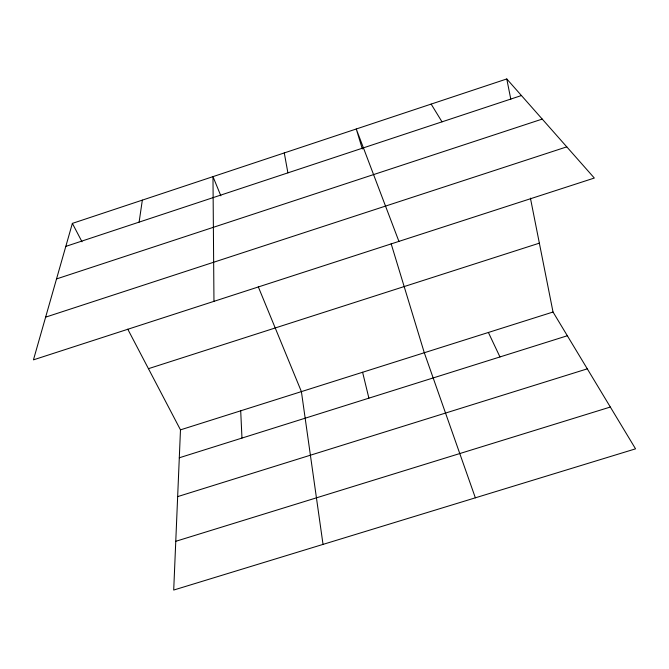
<?xml version="1.0" encoding="UTF-8"?>
<svg xmlns="http://www.w3.org/2000/svg" width="669" height="669" viewBox="0 0 669 669"><rect width="100%" height="100%" fill="white"/><g stroke="black" fill="none" stroke-linecap="round" stroke-linejoin="round"><path stroke-width="1" d="M127.762 329.173L180.479 429.858L173.706 590.05L635.55 448.84L553.029 312.022L530.425 198.133M139.11 222.125L142.338 200.123M72.369 223.387L33.45 359.855L594.323 178.046L506.776 78.95L72.369 223.387L82.011 241.793M65.813 246.393L521.435 95.542M56.53 278.931L542.233 119.082M45.626 317.156L566.777 146.862M148.443 368.678L539.365 243.156M180.479 429.858L553.029 312.022M179.3 457.78L567.337 335.754M177.653 496.615L587.298 368.845M175.763 541.305L610.337 407.036M431.145 104.105L442.017 121.842M488.387 332.468L499.96 356.945M220.862 195.825L212.976 176.641L213.963 301.343M258.301 286.842L301.401 391.608L323.027 544.39M398.925 241.384L356.259 129L362.339 148.978M475.358 497.82L424.297 352.739L391.156 243.767M362.598 372.248L368.895 398.155M506.776 78.95L510.815 99.288M284.275 152.933L287.904 172.861M240.698 410.808L241.969 438.07"/></g></svg>
